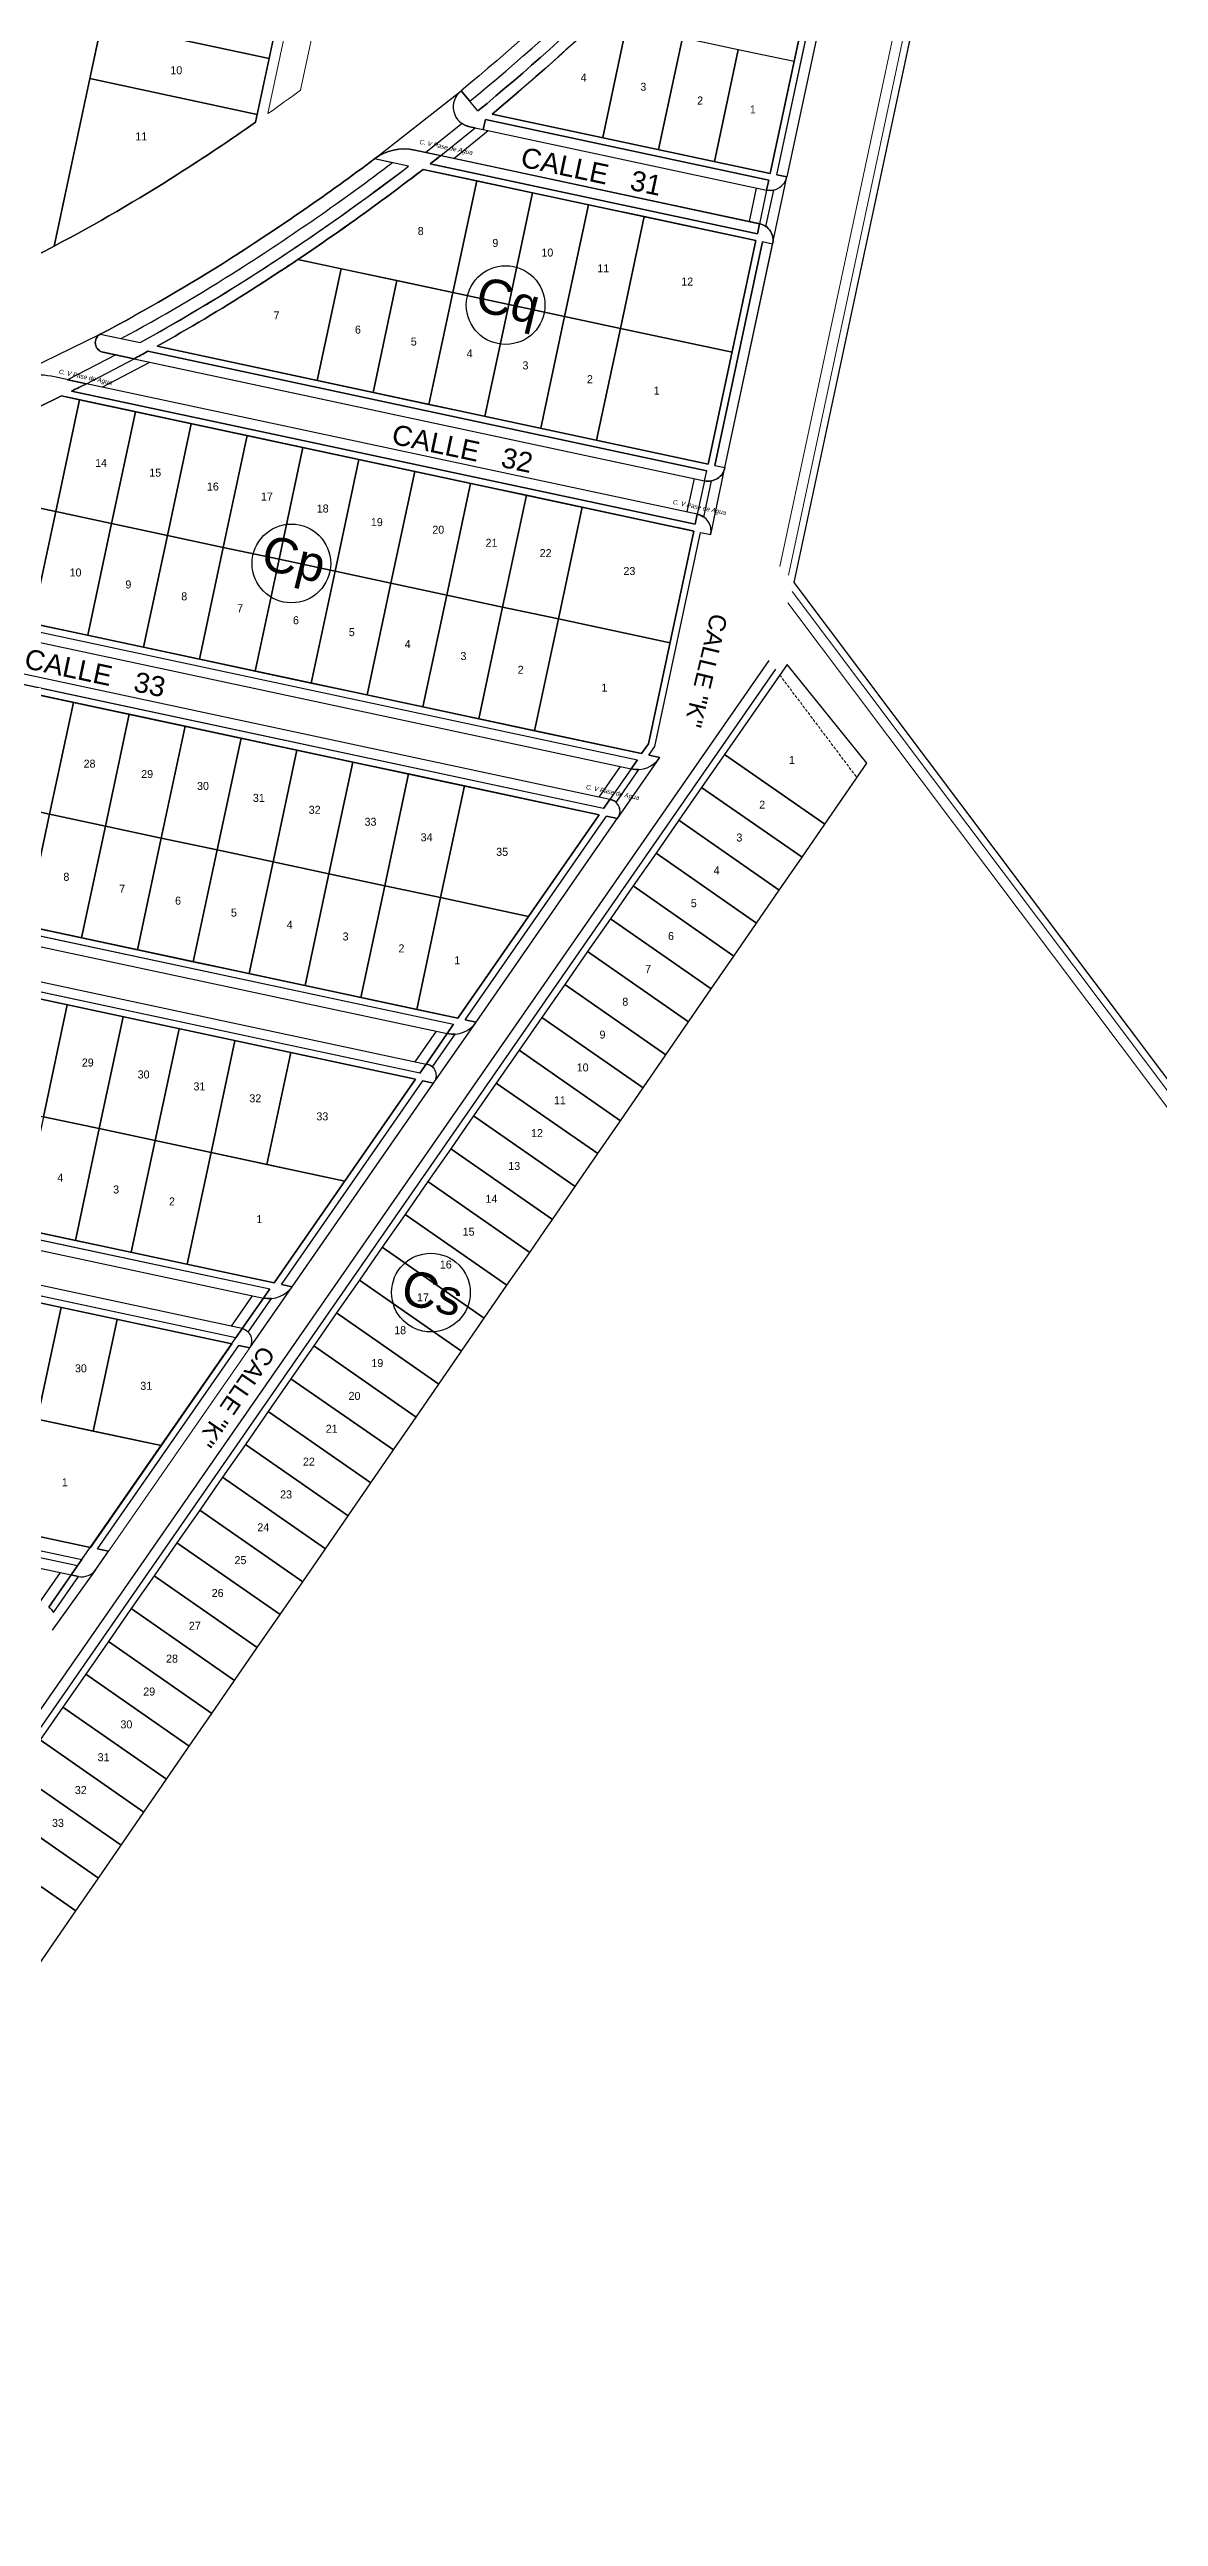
# Model space of a CAD drawing. Header units: millimetres. Extents: x 547073 to 557369, y 9424164 to 9429566.
# Drawn here: x 549233.7 to 549427.9, y 9427975 to 9428406.8 of the extents above; entities that cross this region are included whole.
import ezdxf

# ---------------------------------------------------------------- set-up
doc = ezdxf.new("R2010")
doc.units = ezdxf.units.MM
doc.linetypes.add('DASHED', pattern=[0.75, 0.5, -0.25])
for name, color, linetype, lineweight in [('blockgrass', 8, 'Continuous', 5), ('GRASS', 81, 'Continuous', 0), ('MANZANAS', 1, 'Continuous', 30), ('polilinea lote', 201, 'Continuous', 25), ('trazado manzanas', 6, 'Continuous', 25), ('VEREDAS', 140, 'Continuous', 20), ('VEREDAS PATTY', 9, 'Continuous', 20)]:
    doc.layers.add(name, color=color, linetype=linetype, lineweight=lineweight)
for name, color, linetype in [('NUMERACION', 1, 'Continuous'), ('TEXTO', 5, 'Continuous'), ('TEXTO-CATASTRO', 12, 'Continuous'), ('VEREDAS PP', 9, 'Continuous')]:
    doc.layers.add(name, color=color, linetype=linetype)
doc.styles.add('KBYOZ', font='micross.ttf')

msp = doc.modelspace()

# ---------------------------------------------------------------- linework, layer by layer
msp.add_line((549243.023, 9428353.787), (549348.428, 9428331.286))
for points in [[(549375.283, 9428457.084), (549370.349, 9428433.972), (549364.086, 9428404.633), (549359.91, 9428385.074), (549311.224, 9428395.467, 0.0391846), (549357.357, 9428440.417, -0.0508897), (549375.283, 9428457.084)], [(549250.934, 9428353.939), (549248.507, 9428352.617), (549243.071, 9428353.787, -0.6916977), (549242.599, 9428356.946), (549249.551, 9428355.461, 0.0368763), (549296.556, 9428386.328), (549290.608, 9428387.598, -0.2173463), (549297.651, 9428389.162), (549302.221, 9428388.187), (549300.37, 9428386.741), (549357.656, 9428374.512), (549358.031, 9428376.272, -0.4264474), (549360.339, 9428372.712), (549358.579, 9428373.088), (549350.228, 9428333.969), (549351.988, 9428333.593), (549351.988, 9428333.593, -0.4176886), (549348.428, 9428331.286), (549348.804, 9428333.046), (549250.934, 9428353.939)], [(549299.127, 9428385.779), (549357.405, 9428373.338), (549349.054, 9428334.22), (549252.532, 9428354.825, 0.0146323), (549269.094, 9428364.707, 0.0222959), (549299.127, 9428385.779)]]:
    msp.add_lwpolyline(points, format="xyb", close=True)
for points in [[(549225.136, 9428348.403), (549242.599, 9428356.946)], [(549161.386, 9428308.84), (549329.971, 9428272.851), (549305.216, 9428237.235), (549163.358, 9428267.518)], [(549359.679, 9428299.824), (549090.477, 9427912.511)], [(549308.397, 9428236.556), (549333.311, 9428272.399)], [(549276.215, 9428190.254), (549300.971, 9428225.871)]]:
    msp.add_lwpolyline(points)
msp.add_lwpolyline([(549163.417, 9428266.279), (549304.473, 9428236.166), (549303.359, 9428234.564, 0.3081492), (549308.397, 9428236.556), (549306.489, 9428236.963), (549331.244, 9428272.58), (549333.153, 9428272.172, 0.579604), (549331.828, 9428275.523), (549330.714, 9428273.92), (549161.327, 9428310.08)], format="xyb")
for points in [[(549218.337, 9428296.683), (549209.986, 9428257.564), (549305.216, 9428237.235), (549329.971, 9428272.851)], [(549297.789, 9428226.55), (549207.481, 9428245.829), (549203.305, 9428226.269), (549199.13, 9428206.71), (549273.034, 9428190.933)], [(549196.625, 9428194.974), (549188.274, 9428155.856), (549240.852, 9428144.632), (549265.607, 9428180.248)]]:
    msp.add_lwpolyline(points, close=True)
at = {"layer": 'blockgrass', "color": 252, "lineweight": 5}
msp.add_lwpolyline([(549042.647, 9428181.422), (549238.74, 9428139.561, 0.3021518), (549241.83, 9428140.782), (549268.789, 9428179.569)], format="xyb", dxfattribs=at)
msp.add_lwpolyline([(549237.51, 9428139.823), (549239.367, 9428142.495), (549140.876, 9428163.52), (549056.078, 9428181.623, 0.0008407), (549055.006, 9428178.784), (549237.51, 9428139.823)], format="xyb", close=True, dxfattribs=at)
at = {"layer": 'GRASS'}
for points in [[(549274.307, 9428190.662), (549299.062, 9428226.278)], [(549242.125, 9428144.36), (549266.88, 9428179.977)]]:
    msp.add_lwpolyline(points, dxfattribs=at)
at = {"layer": 'MANZANAS'}
for centre in [(549313.58, 9428362.032), (549276.055, 9428316.812), (549300.489, 9428189.222)]:
    msp.add_circle(centre, 6.888, dxfattribs=at)
at = {"layer": 'polilinea lote'}
for points in [[(549206.12, 9428359.202), (549206.12, 9428359.202, 0.0257764), (549234.488, 9428372.34), (549261.627, 9428499.467, -0.0288156), (549235.205, 9428495.444), (549215.286, 9428402.135), (549205.506, 9428404.223), (549203.418, 9428394.443), (549213.198, 9428392.355), (549206.12, 9428359.202)], [(549334.747, 9428410.896), (549329.847, 9428411.942, -0.0151066), (549311.224, 9428395.467), (549330.571, 9428391.337)], [(549269.792, 9428394.017), (549270.089, 9428395.408), (549240.75, 9428401.671), (549234.488, 9428372.34, 0.0205482), (549256.199, 9428384.949, 0.0105413)], [(549308.507, 9428383.777), (549299.127, 9428385.779, -0.0164086), (549277.204, 9428370.009), (549304.331, 9428364.218)], [(549284.772, 9428368.393), (549277.204, 9428370.009, -0.0058851), (549269.094, 9428364.707, -0.0146323), (549252.532, 9428354.825), (549280.597, 9428348.834)], [(549238.973, 9428345.449), (549235.821, 9428346.122, -0.0064525), (549228.12, 9428342.509), (549225.018, 9428327.978), (549234.797, 9428325.89)]]:
    msp.add_lwpolyline(points, format="xyb", close=True, dxfattribs=at)
for points in [[(549537.973, 9428424.054), (549394.212, 9428454.744), (549364.058, 9428313.492), (549481.151, 9428157.882)], [(549244.925, 9428421.23), (549242.838, 9428411.451), (549272.177, 9428405.188), (549274.264, 9428414.967)], [(549242.838, 9428411.451), (549240.75, 9428401.671), (549270.089, 9428395.408), (549272.177, 9428405.188)], [(549344.527, 9428408.809), (549334.747, 9428410.896), (549330.571, 9428391.337), (549340.351, 9428389.249)], [(549354.306, 9428406.721), (549344.527, 9428408.809), (549340.351, 9428389.249), (549350.131, 9428387.162)], [(549364.086, 9428404.633), (549354.306, 9428406.721), (549350.131, 9428387.162), (549359.91, 9428385.074)], [(549318.287, 9428381.689), (549308.507, 9428383.777), (549304.331, 9428364.218), (549314.111, 9428362.13)], [(549328.066, 9428379.601), (549318.287, 9428381.689), (549314.111, 9428362.13), (549323.891, 9428360.042)], [(549337.846, 9428377.514), (549328.066, 9428379.601), (549323.891, 9428360.042), (549333.67, 9428357.954)], [(549357.405, 9428373.338), (549337.846, 9428377.514), (549333.67, 9428357.954), (549353.23, 9428353.779)], [(549294.552, 9428366.305), (549284.772, 9428368.393), (549280.597, 9428348.834), (549290.376, 9428346.746)], [(549304.331, 9428364.218), (549294.552, 9428366.305), (549290.376, 9428346.746), (549300.156, 9428344.658)], [(549314.111, 9428362.13), (549304.331, 9428364.218), (549300.156, 9428344.658), (549309.936, 9428342.571)], [(549323.891, 9428360.042), (549314.111, 9428362.13), (549309.936, 9428342.571), (549319.715, 9428340.483)], [(549333.67, 9428357.954), (549323.891, 9428360.042), (549319.715, 9428340.483), (549329.495, 9428338.395)], [(549353.23, 9428353.779), (549333.67, 9428357.954), (549329.495, 9428338.395), (549349.054, 9428334.22)], [(549248.753, 9428343.361), (549238.973, 9428345.449), (549234.797, 9428325.89), (549244.577, 9428323.802)], [(549258.532, 9428341.274), (549248.753, 9428343.361), (549244.577, 9428323.802), (549254.357, 9428321.714)], [(549268.312, 9428339.186), (549258.532, 9428341.274), (549254.357, 9428321.714), (549264.136, 9428319.627)], [(549278.091, 9428337.098), (549268.312, 9428339.186), (549264.136, 9428319.627), (549273.916, 9428317.539)], [(549287.871, 9428335.011), (549278.091, 9428337.098), (549273.916, 9428317.539), (549283.696, 9428315.451)], [(549297.651, 9428332.923), (549287.871, 9428335.011), (549283.696, 9428315.451), (549293.475, 9428313.364)], [(549307.43, 9428330.835), (549297.651, 9428332.923), (549293.475, 9428313.364), (549303.255, 9428311.276)], [(549317.21, 9428328.747), (549307.43, 9428330.835), (549303.255, 9428311.276), (549313.035, 9428309.188)], [(549234.797, 9428325.89), (549225.018, 9428327.978), (549220.842, 9428308.418), (549230.622, 9428306.331)], [(549244.577, 9428323.802), (549234.797, 9428325.89), (549230.622, 9428306.331), (549240.402, 9428304.243)], [(549326.99, 9428326.66), (549317.21, 9428328.747), (549313.035, 9428309.188), (549322.814, 9428307.1)], [(549346.549, 9428322.484), (549326.99, 9428326.66), (549322.814, 9428307.1), (549342.374, 9428302.925)], [(549346.549, 9428322.484), (549326.99, 9428326.66), (549322.814, 9428307.1), (549342.374, 9428302.925)], [(549254.357, 9428321.714), (549244.577, 9428323.802), (549240.402, 9428304.243), (549250.181, 9428302.155)], [(549264.136, 9428319.627), (549254.357, 9428321.714), (549250.181, 9428302.155), (549259.961, 9428300.067)], [(549273.916, 9428317.539), (549264.136, 9428319.627), (549259.961, 9428300.067), (549269.741, 9428297.98)], [(549283.696, 9428315.451), (549273.916, 9428317.539), (549269.741, 9428297.98), (549279.52, 9428295.892)], [(549293.475, 9428313.364), (549283.696, 9428315.451), (549279.52, 9428295.892), (549289.3, 9428293.804)], [(549303.255, 9428311.276), (549293.475, 9428313.364), (549289.3, 9428293.804), (549299.079, 9428291.716)], [(549313.035, 9428309.188), (549303.255, 9428311.276), (549299.079, 9428291.716), (549308.859, 9428289.629)], [(549322.814, 9428307.1), (549313.035, 9428309.188), (549308.859, 9428289.629), (549318.639, 9428287.541)], [(549342.374, 9428302.925), (549322.814, 9428307.1), (549318.639, 9428287.541), (549337.398, 9428283.536), (549338.605, 9428285.274)], [(549362.87, 9428299.158), (549351.897, 9428283.371), (549369.455, 9428271.166), (549376.837, 9428281.869)], [(549237.896, 9428292.507), (549228.117, 9428294.595), (549223.941, 9428275.036), (549233.721, 9428272.948)], [(549247.676, 9428290.42), (549237.896, 9428292.507), (549233.721, 9428272.948), (549243.501, 9428270.86)], [(549257.456, 9428288.332), (549247.676, 9428290.42), (549243.501, 9428270.86), (549253.28, 9428268.773)], [(549267.235, 9428286.244), (549257.456, 9428288.332), (549253.28, 9428268.773), (549263.06, 9428266.685)], [(549277.015, 9428284.156), (549267.235, 9428286.244), (549263.06, 9428266.685), (549272.839, 9428264.597)], [(549286.795, 9428282.069), (549277.015, 9428284.156), (549272.839, 9428264.597), (549282.619, 9428262.509)], [(549351.897, 9428283.371), (549347.901, 9428277.623), (549365.481, 9428265.404), (549369.455, 9428271.166)], [(549296.574, 9428279.981), (549286.795, 9428282.069), (549282.619, 9428262.509), (549292.399, 9428260.422)], [(549306.354, 9428277.893), (549296.574, 9428279.981), (549292.399, 9428260.422), (549302.178, 9428258.334)], [(549329.971, 9428272.851), (549306.354, 9428277.893), (549302.178, 9428258.334), (549317.594, 9428255.043)], [(549233.721, 9428272.948), (549223.941, 9428275.036), (549219.766, 9428255.476), (549229.545, 9428253.389)], [(549347.901, 9428277.623), (549343.906, 9428271.875), (549361.506, 9428259.642), (549365.481, 9428265.404)], [(549243.501, 9428270.86), (549233.721, 9428272.948), (549229.545, 9428253.389), (549239.325, 9428251.301)], [(549243.501, 9428270.86), (549239.325, 9428251.301), (549249.105, 9428249.213), (549253.28, 9428268.773)], [(549343.906, 9428271.875), (549339.911, 9428266.127), (549357.532, 9428253.879), (549361.506, 9428259.642)], [(549263.06, 9428266.685), (549253.28, 9428268.773), (549249.105, 9428249.213), (549258.884, 9428247.126)], [(549272.839, 9428264.597), (549263.06, 9428266.685), (549258.884, 9428247.126), (549268.664, 9428245.038)], [(549339.911, 9428266.127), (549335.916, 9428260.379), (549353.557, 9428248.117), (549357.532, 9428253.879)], [(549282.619, 9428262.509), (549272.839, 9428264.597), (549268.664, 9428245.038), (549278.444, 9428242.95)], [(549292.399, 9428260.422), (549282.619, 9428262.509), (549278.444, 9428242.95), (549288.223, 9428240.862)], [(549302.178, 9428258.334), (549292.399, 9428260.422), (549288.223, 9428240.862), (549298.003, 9428238.775)], [(549317.594, 9428255.043), (549302.178, 9428258.334), (549298.003, 9428238.775), (549305.216, 9428237.235)], [(549335.916, 9428260.379), (549331.921, 9428254.631), (549349.583, 9428242.355), (549353.557, 9428248.117)], [(549331.921, 9428254.631), (549327.926, 9428248.883), (549345.608, 9428236.592), (549349.583, 9428242.355)], [(549327.926, 9428248.883), (549323.931, 9428243.135), (549341.634, 9428230.83), (549345.608, 9428236.592)], [(549236.82, 9428239.565), (549227.04, 9428241.653), (549222.865, 9428222.094), (549232.644, 9428220.006)], [(549246.599, 9428237.478), (549236.82, 9428239.565), (549232.644, 9428220.006), (549242.424, 9428217.918)], [(549323.931, 9428243.135), (549319.936, 9428237.387), (549337.659, 9428225.068), (549341.634, 9428230.83)], [(549256.379, 9428235.39), (549246.599, 9428237.478), (549242.424, 9428217.918), (549252.204, 9428215.831)], [(549266.159, 9428233.302), (549256.379, 9428235.39), (549252.204, 9428215.831), (549261.983, 9428213.743)], [(549319.936, 9428237.387), (549315.94, 9428231.639), (549333.685, 9428219.306), (549337.659, 9428225.068)], [(549275.938, 9428231.215), (549266.159, 9428233.302), (549261.983, 9428213.743), (549271.763, 9428211.655)], [(549297.789, 9428226.55), (549275.938, 9428231.215), (549271.763, 9428211.655), (549285.412, 9428208.742)], [(549315.94, 9428231.639), (549311.945, 9428225.891), (549329.711, 9428213.543), (549333.685, 9428219.306)], [(549311.945, 9428225.891), (549307.95, 9428220.143), (549325.736, 9428207.781), (549329.711, 9428213.543)], [(549242.424, 9428217.918), (549232.644, 9428220.006), (549228.469, 9428200.447), (549238.249, 9428198.359)], [(549252.204, 9428215.831), (549242.424, 9428217.918), (549238.249, 9428198.359), (549248.028, 9428196.271)], [(549307.95, 9428220.143), (549303.955, 9428214.395), (549321.762, 9428202.019), (549325.736, 9428207.781)], [(549252.204, 9428215.831), (549248.028, 9428196.271), (549257.808, 9428194.184), (549261.983, 9428213.743)], [(549285.412, 9428208.742), (549261.983, 9428213.743), (549257.808, 9428194.184), (549273.034, 9428190.933)], [(549303.955, 9428214.395), (549299.96, 9428208.647), (549317.787, 9428196.256), (549320.416, 9428200.068), (549321.762, 9428202.019)], [(549299.96, 9428208.647), (549295.965, 9428202.899), (549313.813, 9428190.494), (549317.787, 9428196.256)], [(549295.965, 9428202.899), (549291.97, 9428197.151), (549309.838, 9428184.732), (549313.813, 9428190.494)], [(549291.97, 9428197.151), (549287.975, 9428191.403), (549305.864, 9428178.97), (549309.838, 9428184.732)], [(549235.743, 9428186.624), (549225.964, 9428188.711), (549221.788, 9428169.152), (549231.568, 9428167.064)], [(549287.975, 9428191.403), (549283.979, 9428185.655), (549301.889, 9428173.207), (549305.864, 9428178.97)], [(549245.523, 9428184.536), (549235.743, 9428186.624), (549231.568, 9428167.064), (549241.347, 9428164.977)], [(549265.607, 9428180.248), (549245.523, 9428184.536), (549241.347, 9428164.977), (549253.23, 9428162.44)], [(549283.979, 9428185.655), (549279.984, 9428179.907), (549297.915, 9428167.445), (549301.889, 9428173.207)], [(549279.984, 9428179.907), (549275.989, 9428174.159), (549293.94, 9428161.683), (549297.915, 9428167.445)], [(549275.989, 9428174.159), (549271.994, 9428168.411), (549289.966, 9428155.92), (549293.94, 9428161.683)], [(549253.23, 9428162.44), (549231.568, 9428167.064), (549227.392, 9428147.505), (549240.852, 9428144.632)], [(549271.994, 9428168.411), (549267.999, 9428162.664), (549285.991, 9428150.158), (549289.966, 9428155.92)], [(549267.999, 9428162.664), (549264.004, 9428156.916), (549282.017, 9428144.396), (549285.991, 9428150.158)], [(549264.004, 9428156.916), (549260.009, 9428151.168), (549278.042, 9428138.633), (549282.017, 9428144.396)], [(549260.009, 9428151.168), (549256.014, 9428145.42), (549274.068, 9428132.871), (549278.042, 9428138.633)], [(549256.014, 9428145.42), (549252.018, 9428139.672), (549270.093, 9428127.109), (549274.068, 9428132.871)], [(549252.018, 9428139.672), (549248.023, 9428133.924), (549266.119, 9428121.347), (549270.093, 9428127.109)], [(549248.023, 9428133.924), (549244.028, 9428128.176), (549262.144, 9428115.584), (549266.119, 9428121.347)], [(549244.028, 9428128.176), (549240.033, 9428122.428), (549258.17, 9428109.822), (549262.144, 9428115.584)], [(549240.033, 9428122.428), (549236.038, 9428116.68), (549254.195, 9428104.06), (549258.17, 9428109.822)], [(549236.038, 9428116.68), (549232.043, 9428110.932), (549250.221, 9428098.297), (549254.195, 9428104.06)], [(549232.043, 9428110.932), (549228.048, 9428105.184), (549246.246, 9428092.535), (549250.221, 9428098.297)], [(549228.048, 9428105.184), (549224.053, 9428099.436), (549242.272, 9428086.773), (549246.246, 9428092.535)], [(549224.053, 9428099.436), (549220.057, 9428093.688), (549238.297, 9428081.01), (549242.272, 9428086.773)], [(549220.057, 9428093.688), (549212.08, 9428082.211), (549230.348, 9428069.486), (549238.297, 9428081.01), (549238.297, 9428081.01)]]:
    msp.add_lwpolyline(points, close=True, dxfattribs=at)
msp.add_lwpolyline([(549305.803, 9428399.546, 0.6527391), (549307.316, 9428393.234), (549309.671, 9428392.731), (549310.047, 9428394.492)], format="xyb", dxfattribs=at)
at = {"layer": 'trazado manzanas'}
for p, q in [((549345.351, 9428325.829), (549346.672, 9428331.682)), ((549331.828, 9428275.523), (549182.619, 9428307.375)), ((549095.757, 9428278.882), (549303.359, 9428234.564)), ((549096.455, 9428272.598), (549299.646, 9428229.221)), ((549072.518, 9428230.671), (549271.177, 9428188.262)), ((549267.464, 9428182.92), (549070.037, 9428225.066))]:
    msp.add_line(p, q, dxfattribs=at)
for points in [[(549049.836, 9428342.16, 0.0185083), (549068.031, 9428378.43, 0.0411001), (549100.841, 9428468.785, 0.0212588), (549111.336, 9428514.255), (549150.253, 9428503.225, 0.0813874), (549224.822, 9428494.705, 0.011215), (549235.205, 9428495.444, 0.0288156), (549261.627, 9428499.467, 0.0367182), (549294.327, 9428508.947), (549288.878, 9428483.425), (549269.792, 9428394.017, -0.0105413), (549256.199, 9428384.949, -0.0205482), (549234.488, 9428372.34, -0.0257764), (549206.12, 9428359.202, -0.0093933), (549194.991, 9428354.966, -0.1285786), (549049.836, 9428342.16, -0.7842016)], [(549184.247, 9428315.004), (549336.655, 9428282.468), (549335.541, 9428280.865, 0.3130225), (549340.579, 9428282.857), (549338.671, 9428283.265), (549339.729, 9428284.787), (549347.723, 9428322.234), (549349.483, 9428321.858, 0.421031), (549347.107, 9428325.432), (549346.772, 9428323.664), (549237.569, 9428346.976, 0.0021927), (549240.157, 9428348.264), (549234.572, 9428349.456, 0.1692), (549234.572, 9428349.456, 0.1692), (549225.136, 9428348.403)], [(549199.469, 9428258.592), (549199.465, 9428258.583), (549304.473, 9428236.166), (549303.359, 9428234.564, 0.3081492), (549308.397, 9428236.556), (549306.489, 9428236.963), (549331.244, 9428272.58), (549333.153, 9428272.172, 0.579604), (549331.828, 9428275.523), (549330.714, 9428273.92), (549218.389, 9428297.899)], [(549140.876, 9428163.52), (549239.367, 9428142.495), (549237.51, 9428139.823), (549238.74, 9428139.561, 0.3021518), (549241.83, 9428140.782), (549244.033, 9428143.953), (549242.125, 9428144.36), (549266.88, 9428179.977), (549268.789, 9428179.569, 0.516768), (549267.464, 9428182.92), (549266.35, 9428181.317), (549160.965, 9428203.814)], [(549140.876, 9428163.52), (549239.367, 9428142.495), (549237.51, 9428139.823), (549238.74, 9428139.561, 0.3021518), (549241.83, 9428140.782), (549244.033, 9428143.953), (549242.125, 9428144.36), (549266.88, 9428179.977), (549268.789, 9428179.569, 0.516768), (549267.464, 9428182.92), (549266.35, 9428181.317), (549188.277, 9428197.984)]]:
    msp.add_lwpolyline(points, format="xyb", dxfattribs=at)
for points in [[(549546.323, 9428463.166), (549470.108, 9428479.429, 0.1552539), (549397.558, 9428470.421), (549364.058, 9428313.492), (549481.151, 9428157.882)], [(549373.209, 9428463.763), (549375.914, 9428460.042, 0.0555693), (549355.854, 9428441.736, -0.0401476), (549308.732, 9428395.999), (549305.803, 9428399.546, 0.6527391), (549307.316, 9428393.234), (549309.671, 9428392.731), (549310.047, 9428394.492), (549359.66, 9428383.9), (549359.284, 9428382.14, 0.3976626), (549362.844, 9428384.448), (549361.084, 9428384.823), (549376.742, 9428458.17), (549378.502, 9428457.794), (549378.948, 9428459.884, 0.6199939), (549373.209, 9428463.763)], [(549307.331, 9428397.696, 0.0401476), (549354.2, 9428443.186, -0.0555693), (549374.621, 9428461.822), (549373.209, 9428463.763, 0.0555693), (549352.395, 9428444.769, -0.0401476), (549305.803, 9428399.546)], [(549375.283, 9428457.084, 0.0508897), (549357.357, 9428440.417, -0.0391846), (549311.224, 9428395.467), (549359.91, 9428385.074)], [(549375.283, 9428457.084, 0.0508897), (549357.357, 9428440.417, -0.0391846), (549311.224, 9428395.467), (549359.91, 9428385.074)], [(549308.228, 9428393.039), (549307.316, 9428393.234, -0.1050502), (549305.953, 9428393.792), (549299.6, 9428388.746), (549302.221, 9428388.187), (549308.228, 9428393.039)], [(549293.718, 9428386.934), (549290.608, 9428387.598, -0.018813), (549265.549, 9428370.274, -0.0205511), (549242.599, 9428356.946), (549246.243, 9428356.168, 0.0183506), (549266.837, 9428368.249, 0.0200983)], [(549357.405, 9428373.338), (549299.127, 9428385.779, -0.0222959), (549269.094, 9428364.707, -0.0146323), (549252.532, 9428354.825), (549349.054, 9428334.22)], [(549357.405, 9428373.338), (549299.127, 9428385.779, -0.0222959), (549269.094, 9428364.707, -0.0146323), (549252.532, 9428354.825), (549349.054, 9428334.22)], [(549358.031, 9428376.272), (549357.656, 9428374.512), (549300.37, 9428386.741, 0.0014264), (549302.221, 9428388.187), (549358.031, 9428376.272)], [(549360.516, 9428382.163, -0.1007386), (549359.284, 9428382.14), (549358.031, 9428376.272, -0.1050451), (549359.157, 9428375.798), (549360.516, 9428382.163, -0.1007386)], [(549250.934, 9428353.939, -0.0020963), (549248.507, 9428352.617), (549348.428, 9428331.286), (549348.804, 9428333.046), (549250.934, 9428353.939, -0.0020963)], [(549240.157, 9428348.264, -0.0021927), (549237.569, 9428346.976), (549346.773, 9428323.667), (549347.107, 9428325.433)], [(549346.549, 9428322.484), (549235.821, 9428346.122, -0.026957), (549203.079, 9428332.37, -0.0137118), (549186.818, 9428327.047), (549184.498, 9428316.177), (549337.398, 9428283.536), (549338.605, 9428285.274)], [(549235.821, 9428346.122), (549238.973, 9428345.449), (549346.549, 9428322.484), (549338.605, 9428285.274), (549337.398, 9428283.536), (549220.842, 9428308.418), (549184.498, 9428316.177), (549186.818, 9428327.047, 0.0137118), (549203.079, 9428332.37, 0.0205009), (549228.12, 9428342.509, 0.0064525), (549235.821, 9428346.122)], [(549349.652, 9428331.274, -0.1057647), (549348.405, 9428331.291), (549347.107, 9428325.433, -0.1081573), (549348.297, 9428324.923), (549349.652, 9428331.274, -0.1042024)], [(549129.275, 9428315.696), (549119.168, 9428314.841, -0.0062581), (549110.641, 9428299.223, 0.0015608), (549108.308, 9428294.986, 0.004433), (549100.748, 9428280.884), (549305.216, 9428237.235), (549329.971, 9428272.851)], [(549336.922, 9428280.749, -0.0733063), (549335.541, 9428280.865), (549331.828, 9428275.523, -0.1498156), (549332.928, 9428275.003), (549336.922, 9428280.749, -0.0733063)], [(549096.455, 9428272.598), (549092.909, 9428273.355, 0.3365755), (549088.471, 9428271.235), (549093.224, 9428270.22, 0.0113765), (549075.472, 9428233.108), (549070.77, 9428234.112, 0.4772361), (549072.601, 9428230.653), (549076.016, 9428229.924, -0.00051), (549076.769, 9428231.604), (549272.291, 9428189.865), (549271.177, 9428188.262, 0.2892425), (549276.215, 9428190.254), (549274.307, 9428190.662), (549299.062, 9428226.278), (549300.971, 9428225.871, 0.5936652), (549299.646, 9428229.221), (549298.532, 9428227.618), (549095.608, 9428270.938, -0.0005163), (549096.455, 9428272.598)], [(549095.045, 9428269.831, 0.0114005), (549077.273, 9428232.724), (549273.034, 9428190.933), (549297.789, 9428226.55)], [(549095.045, 9428269.831), (549297.789, 9428226.55), (549273.034, 9428190.933), (549077.273, 9428232.724, -0.0114005), (549095.045, 9428269.831)], [(549304.747, 9428234.458, -0.0726809), (549303.359, 9428234.564), (549299.646, 9428229.221, -0.1521211), (549300.758, 9428228.718), (549304.747, 9428234.458, -0.0726809)], [(549272.593, 9428188.196, -0.0701632), (549271.177, 9428188.262), (549267.464, 9428182.92, -0.1390432), (549268.512, 9428182.324), (549272.593, 9428188.196, -0.0701632)], [(549055.648, 9428180.487, 0.0005044), (549055.006, 9428178.784), (549237.51, 9428139.823), (549238.624, 9428141.426), (549055.648, 9428180.487, 0.0005044)], [(549238.783, 9428139.552, -0.0036099), (549238.74, 9428139.561), (549237.51, 9428139.823), (549233.593, 9428134.188, -0.1053713), (549234.378, 9428133.214), (549238.783, 9428139.552, -0.0036099)]]:
    msp.add_lwpolyline(points, format="xyb", close=True, dxfattribs=at)
for points in [[(549362.844, 9428384.448), (549361.084, 9428384.823), (549376.742, 9428458.17), (549378.502, 9428457.794), (549362.844, 9428384.448)], [(549310.047, 9428394.492), (549309.671, 9428392.731), (549359.284, 9428382.14), (549359.66, 9428383.9), (549310.047, 9428394.492)], [(549360.339, 9428372.712), (549358.579, 9428373.088), (549350.228, 9428333.969), (549351.988, 9428333.593), (549360.339, 9428372.712)], [(549248.507, 9428352.617), (549245.327, 9428353.301), (549236.855, 9428348.969), (549240.157, 9428348.264), (549248.507, 9428352.617)]]:
    msp.add_lwpolyline(points, close=True, dxfattribs=at)
for points in [[(549290.608, 9428387.598), (549305.803, 9428399.546)], [(549302.221, 9428388.187), (549308.228, 9428393.039)], [(549304.486, 9428387.703), (549310.494, 9428392.556)], [(549356.271, 9428376.648), (549357.524, 9428382.516)], [(549360.339, 9428372.712), (549362.844, 9428384.448)], [(549242.919, 9428347.674), (549251.27, 9428352.027)], [(549250.933, 9428353.936), (549250.929, 9428353.936)], [(549349.483, 9428321.858), (549351.988, 9428333.593)], [(549208.267, 9428308.035), (549335.541, 9428280.865)], [(549217.854, 9428296.786), (549329.971, 9428272.851), (549305.216, 9428237.235), (549200.001, 9428259.696)], [(549333.153, 9428272.172), (549340.579, 9428282.857)], [(549333.632, 9428281.273), (549329.919, 9428275.93)], [(549297.737, 9428229.629), (549301.45, 9428234.971)], [(549300.971, 9428225.871), (549308.397, 9428236.556)], [(549299.646, 9428229.221), (549303.359, 9428234.564)], [(549187.94, 9428196.828), (549265.607, 9428180.248), (549240.852, 9428144.632), (549141.982, 9428165.738)], [(549187.94, 9428196.828), (549265.607, 9428180.248), (549240.852, 9428144.632), (549141.982, 9428165.738)], [(549265.555, 9428183.327), (549269.268, 9428188.669)], [(549267.464, 9428182.92), (549271.177, 9428188.262)], [(549268.789, 9428179.569), (549276.215, 9428190.254)], [(549231.888, 9428134.888), (549235.601, 9428140.231)], [(549233.593, 9428134.188), (549237.557, 9428139.891)], [(549241.762, 9428140.689), (549234.174, 9428130.163)]]:
    msp.add_lwpolyline(points, dxfattribs=at)
msp.add_arc((549092.002, 9428642.678), 322.989, 297.79168, 302.50083, dxfattribs=at)
at = {"layer": 'VEREDAS'}
for p, q in [((549290.639, 9428483.049), (549271.958, 9428395.54)), ((549295.235, 9428482.068), (549277.639, 9428399.641)), ((549395.054, 9428473.06), (549361.587, 9428316.287)), ((549396.195, 9428469.783), (549363.102, 9428314.762))]:
    msp.add_line(p, q, dxfattribs=at)
for points in [[(549362.994, 9428309.916), (549479.382, 9428155.244)], [(549363.726, 9428311.937), (549480.819, 9428156.327)]]:
    msp.add_lwpolyline(points, dxfattribs=at)
msp.add_arc((549047.951, 9428711.823), 387.574, 305.30799, 306.3439, dxfattribs=at)
at = {"layer": 'VEREDAS PATTY', "color": 252}
msp.add_lwpolyline([(549351.897, 9428283.371), (549362.87, 9428299.158), (549376.837, 9428281.869), (549369.417, 9428271.193)], close=True, dxfattribs=at)
at = {"layer": 'VEREDAS PATTY', "color": 5, "linetype": 'DASHED'}
msp.add_lwpolyline([(549361.578, 9428297.3), (549375.093, 9428279.34)], dxfattribs=at)
at = {"layer": 'VEREDAS PP'}
for p, q in [((549361.084, 9428384.823), (549376.742, 9428458.17)), ((549308.732, 9428395.999), (549305.803, 9428399.546)), ((549310.047, 9428394.492), (549309.671, 9428392.731)), ((549310.047, 9428394.492), (549359.66, 9428383.9)), ((549296.556, 9428386.328), (549290.608, 9428387.598)), ((549358.151, 9428376.247), (549297.651, 9428389.162)), ((549357.656, 9428374.512), (549300.37, 9428386.741)), ((549359.284, 9428382.14), (549359.66, 9428383.9)), ((549361.084, 9428384.823), (549362.844, 9428384.448)), ((549357.656, 9428374.512), (549358.031, 9428376.272)), ((549360.339, 9428372.712), (549358.579, 9428373.088)), ((549242.599, 9428356.946), (549249.551, 9428355.461)), ((549250.934, 9428353.939), (549348.804, 9428333.046)), ((549346.772, 9428323.664), (549237.569, 9428346.976)), ((549350.228, 9428333.969), (549351.988, 9428333.593)), ((549348.428, 9428331.286), (549348.804, 9428333.046)), ((549346.35, 9428322.527), (549343.666, 9428323.1)), ((549330.714, 9428273.92), (549121.173, 9428318.652)), ((549335.541, 9428280.865), (549336.655, 9428282.468)), ((549100.17, 9428279.78), (549304.473, 9428236.166)), ((549330.714, 9428273.92), (549331.828, 9428275.523)), ((549298.532, 9428227.618), (549095.608, 9428270.938)), ((549333.153, 9428272.172), (549331.244, 9428272.58)), ((549303.359, 9428234.564), (549304.473, 9428236.166)), ((549306.489, 9428236.963), (549308.397, 9428236.556)), ((549076.769, 9428231.604), (549272.291, 9428189.865)), ((549298.532, 9428227.618), (549299.646, 9428229.221)), ((549300.971, 9428225.871), (549299.062, 9428226.278)), ((549266.35, 9428181.317), (549072.796, 9428222.636)), ((549271.177, 9428188.262), (549272.291, 9428189.865)), ((549274.307, 9428190.662), (549276.215, 9428190.254)), ((549056.942, 9428183.892), (549240.852, 9428144.632)), ((549266.35, 9428181.317), (549267.464, 9428182.92)), ((549056.078, 9428181.623), (549239.367, 9428142.495)), ((549268.789, 9428179.569), (549266.88, 9428179.977)), ((549242.125, 9428144.36), (549244.033, 9428143.953)), ((549237.51, 9428139.823), (549239.367, 9428142.495))]:
    msp.add_line(p, q, dxfattribs=at)
for points in [[(549350.228, 9428333.969), (549358.579, 9428373.088)], [(549351.988, 9428333.593), (549360.365, 9428372.832)], [(549240.157, 9428348.264), (549248.507, 9428352.617)], [(549346.772, 9428323.664), (549347.107, 9428325.433)], [(549338.671, 9428283.265), (549339.729, 9428284.787), (549347.723, 9428322.234)], [(549347.723, 9428322.234), (549349.483, 9428321.858)], [(549184.247, 9428315.004), (549336.655, 9428282.468)], [(549360.819, 9428298.31), (549092.385, 9427912.104)], [(549338.671, 9428283.265), (549340.579, 9428282.857)], [(549306.489, 9428236.963), (549331.244, 9428272.58)], [(549056.078, 9428181.623), (549239.367, 9428142.495), (549266.325, 9428181.281)]]:
    msp.add_lwpolyline(points, dxfattribs=at)
for centre, radius, start, end in [((549047.951, 9428711.822), 409.574, 309.54715, 318.74337), ((549307.947, 9428396.723), 3.545, 127.21389, 259.75011), ((549047.951, 9428711.822), 404.974, 302.50083, 306.81207), ((549047.951, 9428711.822), 409.574, 302.50083, 307.3718), ((549295.844, 9428380.662), 8.69, 77.99648, 127.04573), ((549047.951, 9428711.822), 411.574, 307.82864, 308.15554), ((549359.843, 9428385.178), 3.089, 259.57782, 346.32129), ((549357.478, 9428373.385), 2.94, 346.75816, 79.14095), ((549092.002, 9428642.678), 327.589, 298.7464, 302.50083), ((549243.408, 9428355.452), 1.699, 118.45736, 258.55138), ((549092.002, 9428642.678), 329.589, 298.34945, 298.82989), ((549231.366, 9428335.386), 14.431, 77.16102, 115.57498), ((549092.002, 9428642.678), 329.589, 296.20988, 296.71241), ((549349.068, 9428334.199), 2.982, 257.61008, 348.28903), ((549336.625, 9428285.491), 4.751, 256.81154, 326.33672), ((549331.531, 9428273.468), 2.076, 321.38062, 81.76764), ((549304.416, 9428239.259), 4.813, 257.32085, 325.82741), ((549299.395, 9428227.185), 2.052, 320.18186, 82.96639), ((549272.119, 9428193.248), 5.074, 259.3099, 323.83836), ((549266.938, 9428180.775), 2.208, 326.91718, 76.23107)]:
    msp.add_arc(centre, radius, start, end, dxfattribs=at)

# ---------------------------------------------------------------- texts
at = {"layer": 'MANZANAS', "char_height": 6.1586, "width": 0.000285, "attachment_point": 5, "rotation": 346.27061, "style": 'KBYOZ'}
for s, insert in [('Cq', (549313.819, 9428361.962)), ('Cp', (549276.294, 9428316.742)), ('Cs', (549300.728, 9428189.152))]:
    msp.add_mtext(s, dxfattribs=dict(at, insert=insert))
at = {"layer": 'NUMERACION', "color": 1, "char_height": 1.4, "width": 1.94611, "attachment_point": 1, "rotation": 0.01637}
for s, insert in [('10', (549254.862, 9428403.82)), ('11', (549248.719, 9428392.236))]:
    msp.add_mtext(s, dxfattribs=dict(at, insert=insert))
at = {"layer": 'NUMERACION', "char_height": 1.4, "attachment_point": 1, "rotation": 0.01637}
for s, insert, width in [('4', (549326.717, 9428402.547), 3.30606), ('3', (549337.163, 9428400.941), 3.30606), ('2', (549347.117, 9428398.531), 3.30606), ('1', (549356.341, 9428396.958), 1.94611), ('8', (549298.178, 9428375.691), 3.30606), ('9', (549311.25, 9428373.609), 3.30606), ('10', (549319.838, 9428371.918), 3.30606), ('11', (549329.636, 9428369.161), 3.30606), ('12', (549344.335, 9428366.845), 3.30606), ('7', (549272.934, 9428360.923), 3.30606), ('6', (549287.189, 9428358.437), 3.30606), ('5', (549296.968, 9428356.35), 3.30606), ('4', (549306.748, 9428354.262), 3.30606), ('3', (549316.528, 9428352.174), 3.30606), ('2', (549327.814, 9428349.765), 3.30606), ('1', (549339.505, 9428347.778), 1.94611), ('14', (549241.696, 9428335.103), 3.30606), ('15', (549251.169, 9428333.406), 3.30606), ('16', (549261.263, 9428330.98), 3.30606), ('17', (549270.728, 9428329.23), 3.30606), ('18', (549280.502, 9428327.132), 3.30606), ('19', (549289.974, 9428324.746), 3.30606), ('20', (549300.741, 9428323.414), 3.30606), ('21', (549310.059, 9428321.136), 3.30606), ('22', (549319.536, 9428319.327), 3.30606), ('10', (549237.214, 9428315.934), 3.30606), ('9', (549246.994, 9428313.846), 3.30606), ('23', (549334.205, 9428316.196), 3.30606), ('8', (549256.773, 9428311.759), 3.30606), ('7', (549266.553, 9428309.671), 3.30606), ('6', (549276.333, 9428307.583), 3.30606), ('5', (549286.112, 9428305.496), 3.30606), ('4', (549295.892, 9428303.408), 3.30606), ('3', (549305.671, 9428301.32), 3.30606), ('2', (549315.688, 9428298.91), 3.30606), ('1', (549330.357, 9428295.779), 3.30606), ('28', (549239.669, 9428282.478), 3.30606), ('1', (549363.195, 9428283.124), 3.30606), ('29', (549249.756, 9428280.667), 3.30606), ('30', (549259.535, 9428278.58), 3.30606), ('31', (549269.315, 9428276.492), 3.30606), ('32', (549279.095, 9428274.404), 3.30606), ('2', (549357.985, 9428275.307), 3.30606), ('33', (549288.874, 9428272.316), 3.30606), ('34', (549298.691, 9428269.598), 3.30606), ('3', (549353.99, 9428269.559), 3.30606), ('35', (549311.925, 9428267.055), 3.30606), ('8', (549236.131, 9428262.683), 3.30606), ('7', (549245.91, 9428260.595), 3.30606), ('4', (549349.995, 9428263.811), 3.30606), ('6', (549255.69, 9428258.507), 3.30606), ('5', (549265.47, 9428256.42), 3.30606), ('5', (549346, 9428258.063), 3.30606), ('4', (549275.249, 9428254.332), 3.30606), ('3', (549285.029, 9428252.244), 3.30606), ('6', (549342.005, 9428252.315), 3.30606), ('2', (549294.809, 9428250.157), 3.30606), ('1', (549304.588, 9428248.069), 3.30606), ('7', (549338.01, 9428246.567), 3.30606), ('8', (549334.014, 9428240.819), 3.30606), ('9', (549330.019, 9428235.071), 3.30606), ('29', (549239.358, 9428230.179), 3.30606), ('30', (549249.138, 9428228.091), 3.30606), ('31', (549258.917, 9428226.004), 3.30606), ('10', (549326.024, 9428229.323), 3.30606), ('32', (549268.697, 9428223.916), 3.30606), ('11', (549322.029, 9428223.575), 3.30606), ('33', (549280.437, 9428220.762), 3.30606), ('12', (549318.034, 9428217.827), 3.30606), ('4', (549235.061, 9428210.05), 3.30606), ('13', (549314.039, 9428212.079), 3.30606), ('3', (549244.841, 9428207.963), 3.30606), ('2', (549254.62, 9428205.875), 3.30606), ('14', (549310.044, 9428206.331), 3.30606), ('1', (549269.926, 9428202.777), 3.30606), ('15', (549306.049, 9428200.584), 3.30606), ('16', (549302.053, 9428194.836), 3.30606), ('17', (549298.058, 9428189.088), 3.30606), ('18', (549294.063, 9428183.34), 3.30606), ('30', (549238.16, 9428176.668), 3.30606), ('19', (549290.068, 9428177.592), 3.30606), ('31', (549249.603, 9428173.607), 3.30606), ('20', (549286.073, 9428171.844), 3.30606), ('21', (549282.078, 9428166.096), 3.30606), ('22', (549278.083, 9428160.348), 3.30606), ('1', (549235.858, 9428156.714), 3.30606), ('23', (549274.088, 9428154.6), 3.30606), ('24', (549270.092, 9428148.852), 3.30606), ('25', (549266.097, 9428143.104), 3.30606), ('26', (549262.102, 9428137.356), 3.30606), ('27', (549258.107, 9428131.608), 3.30606), ('28', (549254.112, 9428125.86), 3.30606), ('29', (549250.117, 9428120.112), 3.30606), ('30', (549246.122, 9428114.364), 3.30606), ('31', (549242.127, 9428108.616), 3.30606), ('32', (549238.131, 9428102.868), 3.30606), ('33', (549234.136, 9428097.12), 3.30606)]:
    msp.add_mtext(s, dxfattribs=dict(at, insert=insert, width=width))
at = {"layer": 'TEXTO', "color": 5, "char_height": 0.8, "attachment_point": 1, "rotation": 348.15372}
for insert in [(549298.607, 9428391.033), (549235.461, 9428350.812), (549342.978, 9428328.017), (549327.76, 9428278.137)]:
    msp.add_mtext_dynamic_manual_height_columns('{\\fArial|b0|i1|c0|p34;\\C1;C. V Pase de Agua}', width=12.64564, gutter_width=12.5, heights=[0], dxfattribs=dict(at, insert=insert))
at = {"layer": 'TEXTO-CATASTRO', "width": 0.00000000024, "attachment_point": 5, "style": 'KBYOZ'}
for s, insert, char_height, rotation in [('CALLE   31', (549328.605, 9428385.398), 3.5, 348.04248), ('CALLE   32', (549306.017, 9428336.898), 3.5, 348.04248), ('CALLE "K"', (549348.643, 9428298.068), 3, 256.5957), ('CALLE   33', (549241.682, 9428297.645), 3.5, 348.04248), ('CALLE "K"', (549266.394, 9428170.997), 3, 235.4805)]:
    msp.add_mtext(s, dxfattribs=dict(at, insert=insert, char_height=char_height, rotation=rotation))

doc.saveas('drawing.dxf')
